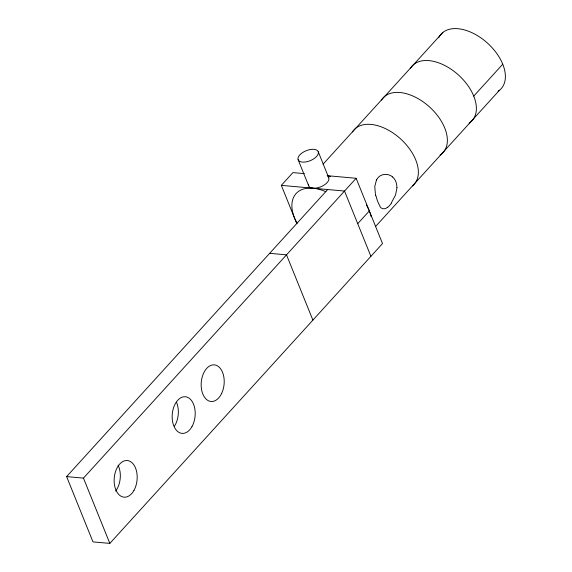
<?xml version="1.0" encoding="UTF-8"?>
<svg xmlns="http://www.w3.org/2000/svg" width="572" height="572" viewBox="0 0 572 572"><rect width="100%" height="100%" fill="white"/><g stroke="black" fill="none" stroke-linecap="round" stroke-linejoin="round"><path stroke-width="0.86" d="M397.025 187.716L395.509 195.109L391.176 203.174M376.483 179.901L374.76 186.543L375.561 195.803M296.825 223.709L281.331 185.357L292.935 172.601L304.347 173.623M323.08 164.157L442.828 32.482M327.17 175.683L356.134 178.292L382.511 243.572L109.838 543.4L92.986 541.884L66.609 476.598L327.677 189.532M66.609 476.598L83.462 478.12L356.134 178.292M357.714 223.695L369.319 210.932M473.745 96.11L502.752 64.214M375.568 226.498L499.485 90.24M387.516 207.207C385.392 209.509 381.503 209.381 379.901 206.549M281.331 185.357L344.53 191.055L370.906 256.335M269.662 253.325L286.515 254.847L312.891 320.127M392.685 176.97C389.282 174.052 383.984 173.438 380.144 175.869A15.759 12.126 65.5 0 0 376.555 179.958M318.239 151.737A10.818 5.377 -22 0 1 304.762 162.069A10.818 5.377 -22 0 1 301.544 153.332A10.818 5.377 -22 0 1 318.239 151.737L328.793 177.849M298.119 159.688L308.673 185.8M83.462 478.12L109.838 543.4M328.171 176.87A10.818 5.377 -22 0 1 320.227 187.015A10.818 5.377 -22 0 1 308.558 184.22M297.018 223.223A40.569 24.496 42.3 0 1 296.153 193.5A40.569 24.496 42.3 0 1 325.926 191.734M118.089 465.215A18.39 11.461 -84.8 0 1 115.644 491.105M327.427 175.833A40.569 24.496 42.3 0 1 330.502 176.512M366.395 204.948A40.569 24.496 42.3 0 1 371.192 216.824M352.466 131.96A40.569 24.496 42.3 0 1 400.343 138.681A40.569 24.496 42.3 0 1 412.462 185.929M381.474 100.064A40.569 24.496 42.3 0 1 430.366 107.722A40.569 24.496 42.3 0 1 440.097 155.019M410.481 68.168A40.569 24.496 42.3 0 1 459.373 75.826A40.569 24.496 42.3 0 1 469.104 123.123M438.667 37.781A40.569 24.496 42.3 0 1 487.351 42.979A40.569 24.496 42.3 0 1 498.112 91.227M379.944 205.956A16.238 5.355 79.5 0 1 375.94 195.581M392.664 177.005A16.238 12.984 -64.2 0 1 396.882 187.738M391.227 203.496A15.759 5.813 -65 0 1 387.458 207.486M176.684 402.709A18.39 11.461 -84.8 0 1 174.496 426.126M221.557 393.607A18.39 11.461 -84.8 0 0 214.622 364.893A18.39 11.461 -84.8 0 0 201.866 391.026A18.39 11.461 -84.8 0 0 221.557 393.607M133.984 490.347A18.39 11.461 -84.8 0 0 128.407 460.732A18.39 11.461 -84.8 0 0 114.586 485.506A18.39 11.461 -84.8 0 0 133.984 490.347M191.999 426.555A18.39 11.461 -84.8 0 0 186.422 396.939A18.39 11.461 -84.8 0 0 172.601 421.714A18.39 11.461 -84.8 0 0 191.999 426.555"/></g></svg>
